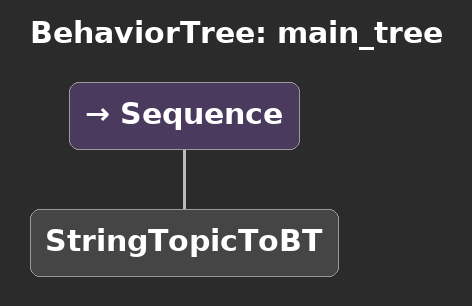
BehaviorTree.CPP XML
<?xml version="1.0" encoding="UTF-8"?>
<root BTCPP_format="4">
  <BehaviorTree ID="main_tree">
    <Sequence>
      <StringTopicToBT/>
    </Sequence>
  </BehaviorTree>
</root>
